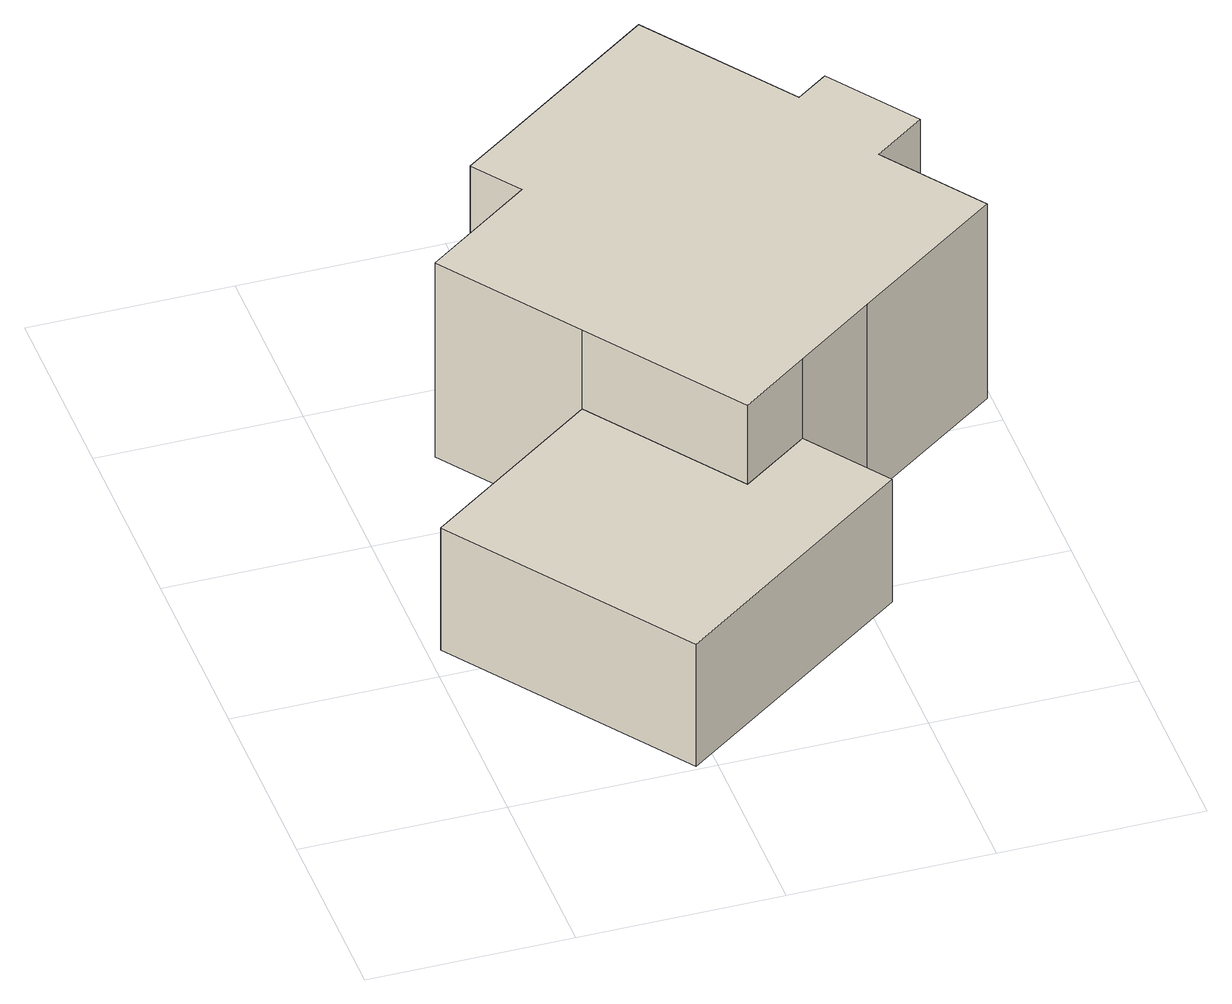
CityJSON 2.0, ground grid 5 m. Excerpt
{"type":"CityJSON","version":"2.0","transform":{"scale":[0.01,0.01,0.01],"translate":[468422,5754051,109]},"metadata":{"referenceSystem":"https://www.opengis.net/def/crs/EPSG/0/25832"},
"CityObjects":{
"building1":{"type":"Building","attributes":{"Gemeindeschluessel":"05711000","BezugspunktDach":"2000","function":"31001_9998","measuredHeight":5.19},"address":[{"country":"Germany","locality":"Bielefeld","thoroughfareNumber":"146","thoroughfareName":"Wilhelmsdorfer Straße"}],"geometry":[{"type":"Solid","lod":"1","boundaries":[[[[0,1,2,3,4,5]],[[6,7,8,9,10,11]],[[6,11,5,4]],[[7,6,4,3]],[[8,7,3,2]],[[9,8,2,1]],[[10,9,1,0]],[[11,10,0,5]]]]}]},
"building2":{"type":"Building","attributes":{"Gemeindeschluessel":"05711000","BezugspunktDach":"2000","function":"31001_1010","measuredHeight":8.66},"address":[{"country":"Germany","locality":"Bielefeld","thoroughfareNumber":"146","thoroughfareName":"Wilhelmsdorfer Straße"}],"geometry":[{"type":"Solid","lod":"1","boundaries":[[[[12,13,14,15,16,17,18,19,20,21,22,23,24,25]],[[26,27,28,29,30,31,32,33,34,35,36,37,38,39]],[[26,39,25,24]],[[27,26,24,23]],[[28,27,23,22]],[[29,28,22,21]],[[30,29,21,20]],[[31,30,20,19]],[[32,31,19,18]],[[33,32,18,17]],[[34,33,17,16]],[[35,34,16,15]],[[36,35,15,14]],[[37,36,14,13]],[[38,37,13,12]],[[39,38,12,25]]]]}]}
},
"vertices":[
[33,592,410],[451,10,410],[1058,446,410],[911,651,410],[741,529,410],[470,906,410],[741,529,58],[911,651,58],[1058,446,58],[451,10,58],[33,592,58],[470,906,58],
[515,1625,638],[414,1553,638],[499,1435,638],[229,1241,638],[470,906,638],[741,529,638],[911,651,638],[1111,795,638],[1482,1061,638],[1304,1309,638],[1433,1402,638],[1277,1619,638],[1197,1562,638],[934,1926,638],[1197,1562,79],[1277,1619,79],[1433,1402,79],[1304,1309,79],[1482,1061,79],[1111,795,79],[911,651,79],[741,529,79],[470,906,79],[229,1241,79],[499,1435,79],[414,1553,79],[515,1625,79],[934,1926,79]
]}
